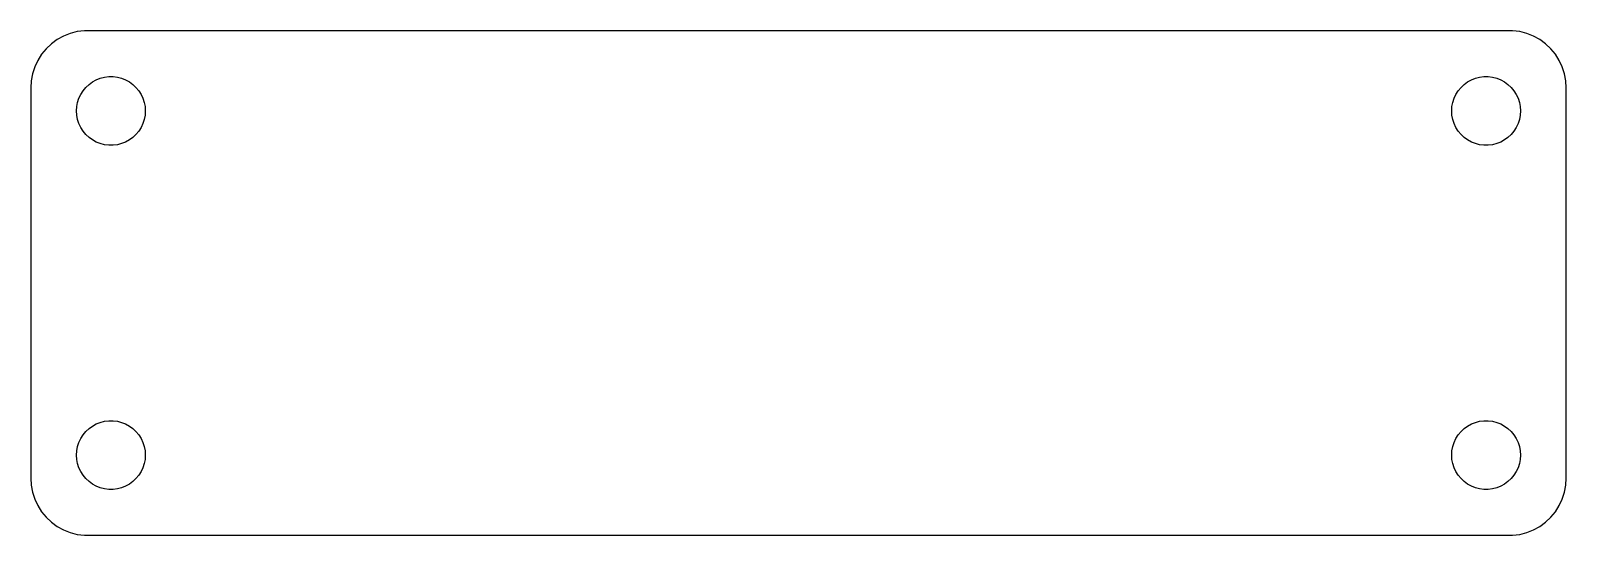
# Model space of a CAD drawing. Header units: metres. Extents: x -67 to 67, y -22 to 22.
import ezdxf

# ---------------------------------------------------------------- set-up
doc = ezdxf.new("R2010")
doc.units = ezdxf.units.M

msp = doc.modelspace()

# ---------------------------------------------------------------- linework, layer by layer
for p, q in [((-64.1289, 21.5241), (-64.6791, 21.2216)), ((-63.5451, 21.7553), (-64.1289, 21.5241)), ((-62.9369, 21.9114), (-63.5451, 21.7553)), ((-62.3139, 21.9901), (-62.9369, 21.9114)), ((62.3139, 21.9901), (-62.3139, 21.9901)), ((62.9369, 21.9114), (62.3139, 21.9901)), ((63.5451, 21.7553), (62.9369, 21.9114)), ((64.1289, 21.5241), (63.5451, 21.7553)), ((64.6791, 21.2216), (64.1289, 21.5241)), ((-65.6448, 20.4227), (-66.0451, 19.9389)), ((-65.1871, 20.8526), (-65.6448, 20.4227)), ((-64.6791, 21.2216), (-65.1871, 20.8526)), ((65.1871, 20.8526), (64.6791, 21.2216)), ((65.6448, 20.4227), (65.1871, 20.8526)), ((66.0451, 19.9389), (65.6448, 20.4227)), ((-66.6489, 18.8406), (-66.8429, 18.2434)), ((-66.3815, 19.4088), (-66.6489, 18.8406)), ((-66.0451, 19.9389), (-66.3815, 19.4088)), ((66.3815, 19.4088), (66.0451, 19.9389)), ((66.6489, 18.8406), (66.3815, 19.4088)), ((66.8429, 18.2434), (66.6489, 18.8406)), ((-66.9606, 17.6267), (-67, 17)), ((-66.8429, 18.2434), (-66.9606, 17.6267)), ((-61.9123, 17.3115), (-61.6075, 17.533)), ((-61.6075, 17.533), (-61.2773, 17.7145)), ((-61.2773, 17.7145), (-60.927, 17.8532)), ((-60.927, 17.8532), (-60.5621, 17.9469)), ((-60.5621, 17.9469), (-60.1884, 17.9941)), ((-60.1884, 17.9941), (-59.8116, 17.9941)), ((-59.8116, 17.9941), (-59.4379, 17.9469)), ((-59.4379, 17.9469), (-59.0729, 17.8532)), ((-59.0729, 17.8532), (-58.7227, 17.7145)), ((-58.7227, 17.7145), (-58.3925, 17.533)), ((-58.3925, 17.533), (-58.0877, 17.3115)), ((58.0877, 17.3115), (58.3925, 17.533)), ((58.3925, 17.533), (58.7227, 17.7145)), ((58.7227, 17.7145), (59.0729, 17.8532)), ((59.0729, 17.8532), (59.4379, 17.9469)), ((59.4379, 17.9469), (59.8116, 17.9941)), ((59.8116, 17.9941), (60.1884, 17.9941)), ((60.1884, 17.9941), (60.5621, 17.9469)), ((60.5621, 17.9469), (60.927, 17.8532)), ((60.927, 17.8532), (61.2773, 17.7145)), ((61.2773, 17.7145), (61.6075, 17.533)), ((61.6075, 17.533), (61.9123, 17.3115)), ((66.9606, 17.6267), (66.8429, 18.2434)), ((67, 17), (66.9606, 17.6267)), ((-67, 17), (-67, -17)), ((-62.9057, 15.7461), (-62.7893, 16.1044)), ((-62.7893, 16.1044), (-62.6289, 16.4453)), ((-62.6289, 16.4453), (-62.427, 16.7634)), ((-62.427, 16.7634), (-62.1869, 17.0536)), ((-62.1869, 17.0536), (-61.9123, 17.3115)), ((-58.0877, 17.3115), (-57.8131, 17.0536)), ((-57.8131, 17.0536), (-57.5729, 16.7634)), ((-57.5729, 16.7634), (-57.3711, 16.4453)), ((-57.3711, 16.4453), (-57.2107, 16.1044)), ((-57.2107, 16.1044), (-57.0942, 15.7461)), ((57.0942, 15.7461), (57.2107, 16.1044)), ((57.2107, 16.1044), (57.3711, 16.4453)), ((57.3711, 16.4453), (57.5729, 16.7634)), ((57.5729, 16.7634), (57.8131, 17.0536)), ((57.8131, 17.0536), (58.0877, 17.3115)), ((61.9123, 17.3115), (62.1869, 17.0536)), ((62.1869, 17.0536), (62.427, 16.7634)), ((62.427, 16.7634), (62.6289, 16.4453)), ((62.6289, 16.4453), (62.7893, 16.1044)), ((62.7893, 16.1044), (62.9057, 15.7461)), ((67, -17), (67, 17)), ((-63, 15), (-62.9763, 15.376)), ((-62.9763, 14.624), (-63, 15)), ((-62.9763, 15.376), (-62.9057, 15.7461)), ((-57.0942, 15.7461), (-57.0237, 15.376)), ((-57.0237, 15.376), (-57, 15)), ((-57, 15), (-57.0237, 14.624)), ((57, 15), (57.0237, 15.376)), ((57.0237, 14.624), (57, 15)), ((57.0237, 15.376), (57.0942, 15.7461)), ((62.9057, 15.7461), (62.9763, 15.376)), ((62.9763, 15.376), (63, 15)), ((63, 15), (62.9763, 14.624)), ((-62.9057, 14.2539), (-62.9763, 14.624)), ((-62.7893, 13.8956), (-62.9057, 14.2539)), ((-62.6289, 13.5547), (-62.7893, 13.8956)), ((-62.427, 13.2366), (-62.6289, 13.5547)), ((-57.3711, 13.5547), (-57.5729, 13.2366)), ((-57.2107, 13.8956), (-57.3711, 13.5547)), ((-57.0942, 14.2539), (-57.2107, 13.8956)), ((-57.0237, 14.624), (-57.0942, 14.2539)), ((57.0942, 14.2539), (57.0237, 14.624)), ((57.2107, 13.8956), (57.0942, 14.2539)), ((57.3711, 13.5547), (57.2107, 13.8956)), ((57.5729, 13.2366), (57.3711, 13.5547)), ((62.6289, 13.5547), (62.427, 13.2366)), ((62.7893, 13.8956), (62.6289, 13.5547)), ((62.9057, 14.2539), (62.7893, 13.8956)), ((62.9763, 14.624), (62.9057, 14.2539)), ((-62.1869, 12.9464), (-62.427, 13.2366)), ((-61.9123, 12.6884), (-62.1869, 12.9464)), ((-61.6075, 12.467), (-61.9123, 12.6884)), ((-61.2773, 12.2855), (-61.6075, 12.467)), ((-60.927, 12.1468), (-61.2773, 12.2855)), ((-60.5621, 12.0531), (-60.927, 12.1468)), ((-59.0729, 12.1468), (-59.4379, 12.0531)), ((-58.7227, 12.2855), (-59.0729, 12.1468)), ((-58.3925, 12.467), (-58.7227, 12.2855)), ((-58.0877, 12.6884), (-58.3925, 12.467)), ((-57.8131, 12.9464), (-58.0877, 12.6884)), ((-57.5729, 13.2366), (-57.8131, 12.9464)), ((57.8131, 12.9464), (57.5729, 13.2366)), ((58.0877, 12.6884), (57.8131, 12.9464)), ((58.3925, 12.467), (58.0877, 12.6884)), ((58.7227, 12.2855), (58.3925, 12.467)), ((59.0729, 12.1468), (58.7227, 12.2855)), ((59.4379, 12.0531), (59.0729, 12.1468)), ((60.927, 12.1468), (60.5621, 12.0531)), ((61.2773, 12.2855), (60.927, 12.1468)), ((61.6075, 12.467), (61.2773, 12.2855)), ((61.9123, 12.6884), (61.6075, 12.467)), ((62.1869, 12.9464), (61.9123, 12.6884)), ((62.427, 13.2366), (62.1869, 12.9464)), ((-60.1884, 12.0059), (-60.5621, 12.0531)), ((-59.8116, 12.0059), (-60.1884, 12.0059)), ((-59.4379, 12.0531), (-59.8116, 12.0059)), ((59.8116, 12.0059), (59.4379, 12.0531)), ((60.1884, 12.0059), (59.8116, 12.0059)), ((60.5621, 12.0531), (60.1884, 12.0059)), ((-60.927, -12.1468), (-60.5621, -12.0531)), ((-60.5621, -12.0531), (-60.1884, -12.0059)), ((-60.1884, -12.0059), (-59.8116, -12.0059)), ((-59.8116, -12.0059), (-59.4379, -12.0531)), ((-59.4379, -12.0531), (-59.0729, -12.1468)), ((59.0729, -12.1468), (59.4379, -12.0531)), ((59.4379, -12.0531), (59.8116, -12.0059)), ((59.8116, -12.0059), (60.1884, -12.0059)), ((60.1884, -12.0059), (60.5621, -12.0531)), ((60.5621, -12.0531), (60.927, -12.1468)), ((-62.6289, -13.5547), (-62.427, -13.2366)), ((-62.427, -13.2366), (-62.1869, -12.9464)), ((-62.1869, -12.9464), (-61.9123, -12.6884)), ((-61.9123, -12.6884), (-61.6075, -12.467)), ((-61.6075, -12.467), (-61.2773, -12.2855)), ((-61.2773, -12.2855), (-60.927, -12.1468)), ((-59.0729, -12.1468), (-58.7227, -12.2855)), ((-58.7227, -12.2855), (-58.3925, -12.467)), ((-58.3925, -12.467), (-58.0877, -12.6884)), ((-58.0877, -12.6884), (-57.8131, -12.9464)), ((-57.8131, -12.9464), (-57.5729, -13.2366)), ((-57.5729, -13.2366), (-57.3711, -13.5547)), ((57.3711, -13.5547), (57.5729, -13.2366)), ((57.5729, -13.2366), (57.8131, -12.9464)), ((57.8131, -12.9464), (58.0877, -12.6884)), ((58.0877, -12.6884), (58.3925, -12.467)), ((58.3925, -12.467), (58.7227, -12.2855)), ((58.7227, -12.2855), (59.0729, -12.1468)), ((60.927, -12.1468), (61.2773, -12.2855)), ((61.2773, -12.2855), (61.6075, -12.467)), ((61.6075, -12.467), (61.9123, -12.6884)), ((61.9123, -12.6884), (62.1869, -12.9464)), ((62.1869, -12.9464), (62.427, -13.2366)), ((62.427, -13.2366), (62.6289, -13.5547)), ((-63, -15), (-62.9763, -14.624)), ((-62.9763, -14.624), (-62.9057, -14.2539)), ((-62.9057, -14.2539), (-62.7893, -13.8956)), ((-62.7893, -13.8956), (-62.6289, -13.5547)), ((-57.3711, -13.5547), (-57.2107, -13.8956)), ((-57.2107, -13.8956), (-57.0942, -14.2539)), ((-57.0942, -14.2539), (-57.0237, -14.624)), ((-57.0237, -14.624), (-57, -15)), ((57, -15), (57.0237, -14.624)), ((57.0237, -14.624), (57.0942, -14.2539)), ((57.0942, -14.2539), (57.2107, -13.8956)), ((57.2107, -13.8956), (57.3711, -13.5547)), ((62.6289, -13.5547), (62.7893, -13.8956)), ((62.7893, -13.8956), (62.9057, -14.2539)), ((62.9057, -14.2539), (62.9763, -14.624)), ((62.9763, -14.624), (63, -15)), ((-62.9763, -15.376), (-63, -15)), ((-62.9057, -15.7461), (-62.9763, -15.376)), ((-62.7893, -16.1044), (-62.9057, -15.7461)), ((-57.0942, -15.7461), (-57.2107, -16.1044)), ((-57.0237, -15.376), (-57.0942, -15.7461)), ((-57, -15), (-57.0237, -15.376)), ((57.0237, -15.376), (57, -15)), ((57.0942, -15.7461), (57.0237, -15.376)), ((57.2107, -16.1044), (57.0942, -15.7461)), ((62.9057, -15.7461), (62.7893, -16.1044)), ((62.9763, -15.376), (62.9057, -15.7461)), ((63, -15), (62.9763, -15.376)), ((-67, -17), (-66.9606, -17.6267)), ((-62.6289, -16.4453), (-62.7893, -16.1044)), ((-62.427, -16.7634), (-62.6289, -16.4453)), ((-62.1869, -17.0536), (-62.427, -16.7634)), ((-61.9123, -17.3115), (-62.1869, -17.0536)), ((-61.6075, -17.533), (-61.9123, -17.3115)), ((-58.0877, -17.3115), (-58.3925, -17.533)), ((-57.8131, -17.0536), (-58.0877, -17.3115)), ((-57.5729, -16.7634), (-57.8131, -17.0536)), ((-57.3711, -16.4453), (-57.5729, -16.7634)), ((-57.2107, -16.1044), (-57.3711, -16.4453)), ((57.3711, -16.4453), (57.2107, -16.1044)), ((57.5729, -16.7634), (57.3711, -16.4453)), ((57.8131, -17.0536), (57.5729, -16.7634)), ((58.0877, -17.3115), (57.8131, -17.0536)), ((58.3925, -17.533), (58.0877, -17.3115)), ((61.9123, -17.3115), (61.6075, -17.533)), ((62.1869, -17.0536), (61.9123, -17.3115)), ((62.427, -16.7634), (62.1869, -17.0536)), ((62.6289, -16.4453), (62.427, -16.7634)), ((62.7893, -16.1044), (62.6289, -16.4453)), ((66.9606, -17.6267), (67, -17)), ((-66.9606, -17.6267), (-66.8429, -18.2434)), ((-66.8429, -18.2434), (-66.6489, -18.8406)), ((-61.2773, -17.7145), (-61.6075, -17.533)), ((-60.927, -17.8532), (-61.2773, -17.7145)), ((-60.5621, -17.9469), (-60.927, -17.8532)), ((-60.1884, -17.9941), (-60.5621, -17.9469)), ((-59.8116, -17.9941), (-60.1884, -17.9941)), ((-59.4379, -17.9469), (-59.8116, -17.9941)), ((-59.0729, -17.8532), (-59.4379, -17.9469)), ((-58.7227, -17.7145), (-59.0729, -17.8532)), ((-58.3925, -17.533), (-58.7227, -17.7145)), ((58.7227, -17.7145), (58.3925, -17.533)), ((59.0729, -17.8532), (58.7227, -17.7145)), ((59.4379, -17.9469), (59.0729, -17.8532)), ((59.8116, -17.9941), (59.4379, -17.9469)), ((60.1884, -17.9941), (59.8116, -17.9941)), ((60.5621, -17.9469), (60.1884, -17.9941)), ((60.927, -17.8532), (60.5621, -17.9469)), ((61.2773, -17.7145), (60.927, -17.8532)), ((61.6075, -17.533), (61.2773, -17.7145)), ((66.6489, -18.8406), (66.8429, -18.2434)), ((66.8429, -18.2434), (66.9606, -17.6267)), ((-66.6489, -18.8406), (-66.3815, -19.4088)), ((-66.3815, -19.4088), (-66.0451, -19.9389)), ((-66.0451, -19.9389), (-65.6448, -20.4227)), ((65.6448, -20.4227), (66.0451, -19.9389)), ((66.0451, -19.9389), (66.3815, -19.4088)), ((66.3815, -19.4088), (66.6489, -18.8406)), ((-65.6448, -20.4227), (-65.1871, -20.8526)), ((-65.1871, -20.8526), (-64.6791, -21.2216)), ((-64.6791, -21.2216), (-64.1289, -21.5241)), ((64.1289, -21.5241), (64.6791, -21.2216)), ((64.6791, -21.2216), (65.1871, -20.8526)), ((65.1871, -20.8526), (65.6448, -20.4227)), ((-64.1289, -21.5241), (-63.5451, -21.7553)), ((-63.5451, -21.7553), (-62.9369, -21.9114)), ((-62.9369, -21.9114), (-62.3139, -21.9901)), ((-62.3139, -21.9901), (62.3139, -21.9901)), ((62.3139, -21.9901), (62.9369, -21.9114)), ((62.9369, -21.9114), (63.5451, -21.7553)), ((63.5451, -21.7553), (64.1289, -21.5241))]:
    msp.add_line(p, q)

doc.saveas('drawing.dxf')
